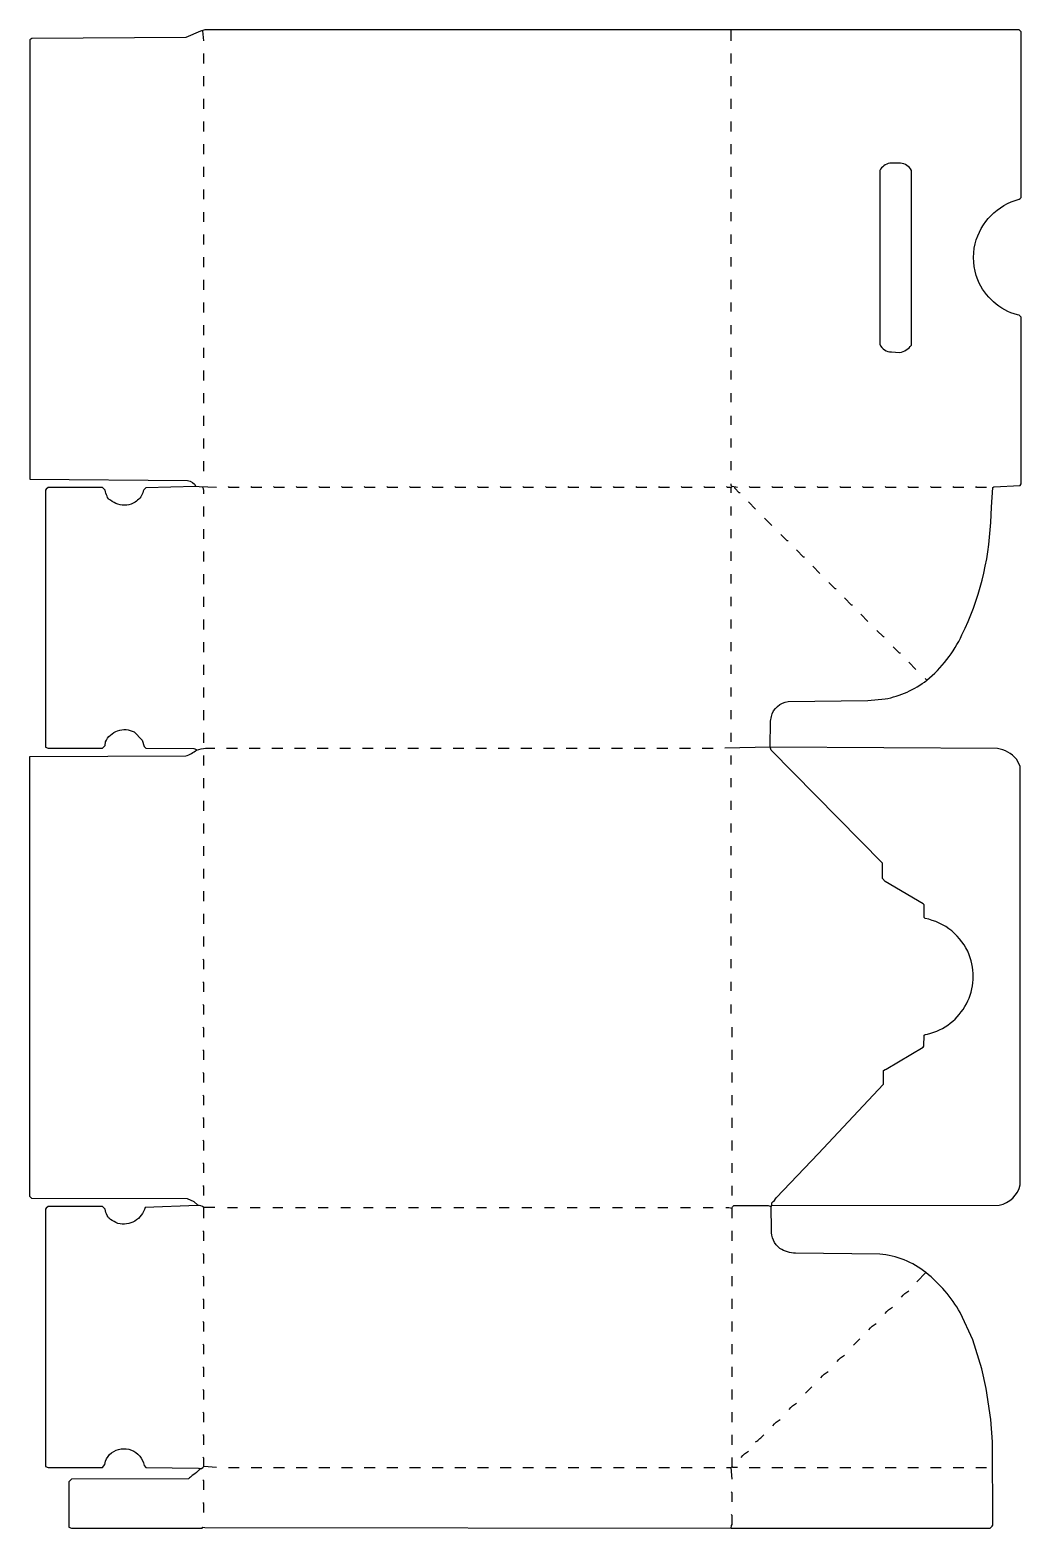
# Model space of a CAD drawing. Extents: x 57 to 1151, y 85 to 1739.
import ezdxf

# ---------------------------------------------------------------- set-up
doc = ezdxf.new("R2010")
doc.units = 0
doc.layers.get('0').update_dxf_attribs({"linetype": 'CONTINUOUS'})

msp = doc.modelspace()

# ---------------------------------------------------------------- linework, layer by layer
at = {"color": 250, "linetype": 'CONTINUOUS'}
for points in [[(245, 151, -0.119092), (239, 145), (236, 143, -0.070905), (231.996184, 139.496124), (103, 139), (100, 136), (100, 86), (103, 85), (247, 85), (248, 86), (250.000858, 85.499139), (831, 85), (1117, 85), (1119, 87), (1120, 88), (1119.464602, 180.030973), (1117.54918, 204.959016), (1112.384615, 239.076923), (1107.647059, 260.911765), (1097.7, 292.9), (1084.2, 322.1), (1083.769231, 322.846154, 0.09593), (1046, 367, 0.145367), (994.994738, 387.505375), (902.005262, 388.494625, -0.141527), (884.846154, 393.769231, -0.25405), (875.480822, 414.017808), (875, 440), (876, 441), (876, 444, 0.076982), (881, 450), (927, 498), (999, 575), (999, 590), (1000.9, 591.2), (1002.1, 591.8), (1043, 616), (1043.541176, 617.035294), (1044, 629), (1045, 630), (1047.911765, 630.352941, 0.452122), (1093.8, 717.9, 0.256356), (1045, 758), (1044, 759), (1044, 773), (1043, 774), (1001, 799), (998, 802), (998, 819), (874.999496, 943.968262), (874, 947), (874.482797, 975.983907), (875.384615, 980.923077, -0.310474), (894.005554, 997.50568), (981.994446, 998.49432), (1000.932432, 1000.405405, 0.117795), (1047, 1021, 0.110789), (1085.8, 1071.1, 0.102229), (1117.529231, 1195.026154), (1118.470769, 1211.973846), (1120, 1234), (1121.016093, 1234.517203), (1149.931361, 1235.995266), (1151, 1238), (1151, 1422), (1149, 1424), (1147.1, 1424.3, -0.229774), (1103.3, 1463.1, -0.154736), (1100.352941, 1502.911765, -0.276499), (1149, 1552), (1150, 1553), (1151, 1554), (1151, 1737), (1149, 1739), (250, 1739), (245.076923, 1737.615385), (228.997093, 1730.497059), (59.002907, 1729.502941), (57, 1728), (57, 1243), (230.99711, 1241.502924, -0.271591), (240, 1235)], [(1017, 1383, 0.201498), (1030, 1391), (1030, 1584, 0.236819), (1018, 1592), (1006, 1592, 0.194296), (995, 1584), (995, 1392, 0.296423), (1008.044554, 1383.445545), (1017, 1383)], [(263, 1234), (243.923077, 1234.615385), (240, 1235), (185.009253, 1233.509609, 0.247662), (181.7, 1228.1, -0.166684), (173.1, 1217.8, -0.224825), (154.088235, 1215.352941, -0.063554), (145.846154, 1219.769231, -0.236852), (142.2, 1224.1, -0.108984), (140, 1231), (137, 1234), (77, 1234), (75, 1232), (74, 1231), (74, 947), (77, 946), (137, 946), (140, 949), (140.384615, 952.923077, -0.431176), (172, 964), (181, 955), (183, 948), (185, 946), (237.990915, 945.509427, -0.143424), (241, 944, -0.089131), (261, 946)], [(242, 441), (242, 442), (238.1, 445.2), (230.997127, 448.502907), (59, 449), (57, 451), (57, 937), (228.997127, 937.497093, 0.086085), (241, 944)], [(825, 439, -0.070182), (832, 438, -0.212214), (834, 441), (872, 441), (875, 440), (876, 441), (1126.998024, 441.498008, 0.30402), (1150, 464), (1150, 926), (1146, 934, 0.187342), (1124.998, 945.502016), (874, 947), (824, 946)], [(261, 439), (249, 439, 0.206094), (242, 441), (184, 439, -0.419011), (154.088235, 421.352941, -0.063554), (145.846154, 425.769231, -0.179046), (142.230769, 430.153846, -0.128346), (140, 437), (137, 440), (77, 440), (75, 438), (74, 437), (74, 153), (77, 152), (137, 152), (139.615385, 155.076923), (140.384615, 158.923077, -0.11735), (147, 168, -0.558578), (183, 154), (185, 152), (243, 151, 0.369924), (249, 153), (249, 162), (248, 163)], [(1019, 340, -0.071068), (1027, 347)], [(1001, 322, -0.071068), (1009, 329)], [(983, 304, -0.071068), (991, 311)], [(948, 269, -0.071068), (956, 276)], [(930, 251, -0.071068), (938, 258)], [(895, 216, -0.071068), (903, 223)], [(877, 198, -0.071068), (885, 205)], [(858, 180, 0.071068), (867, 188)], [(842, 163, -0.071068), (850, 170)]]:
    msp.add_lwpolyline(points, format="xyb", dxfattribs=at)
at = {"color": 251, "linetype": 'CONTINUOUS'}
for points in [[(249, 1727), (248, 1738)], [(249, 1702), (249, 1713)], [(249, 1677), (249, 1688)], [(249, 1652), (249, 1663)], [(249, 1627), (249, 1638)], [(249, 1602), (249, 1613)], [(249, 1577), (249, 1588)], [(249, 1552), (249, 1563)], [(249, 1527), (249, 1538)], [(249, 1502), (249, 1513)], [(249, 1477), (249, 1488)], [(249, 1452), (249, 1463)], [(249, 1427), (249, 1438)], [(249, 1402), (249, 1413)], [(249, 1377), (249, 1388)], [(249, 1352), (249, 1363)], [(249, 1327), (249, 1338)], [(249, 1302), (249, 1313)], [(249, 1277), (249, 1288)], [(249, 1252), (249, 1263)], [(249, 1202), (249, 1213)], [(249, 1177), (249, 1188)], [(249, 1152), (249, 1163)], [(249, 1127), (249, 1138)], [(249, 1102), (249, 1113)], [(249, 1077), (249, 1088)], [(249, 1052), (249, 1063)], [(249, 1027), (249, 1038)], [(249, 1002), (249, 1013)], [(249, 977), (249, 988)], [(249, 952), (249, 963)], [(249, 927), (249, 938)], [(249, 902), (249, 913)], [(249, 877), (249, 888)], [(249, 852), (249, 863)], [(249, 827), (249, 838)], [(249, 802), (249, 813)], [(249, 777), (249, 788)], [(249, 752), (249, 763)], [(249, 727), (249, 738)], [(249, 702), (249, 712), (248, 713)], [(249, 677), (249, 687), (248, 688)], [(249, 652), (249, 662), (248, 663)], [(249, 627), (249, 637), (248, 638)], [(832, 627), (832, 638)], [(249, 602), (249, 612), (248, 613)], [(832, 602), (832, 613)], [(249, 577), (249, 587), (248, 588)], [(832, 577), (832, 588)], [(249, 552), (249, 562), (248, 563)], [(832, 552), (832, 563)], [(249, 527), (249, 537), (248, 538)], [(832, 527), (832, 538)], [(249, 502), (249, 512), (248, 513)], [(832, 502), (832, 513)], [(249, 477), (249, 487), (248, 488)], [(832, 477), (832, 488)], [(249, 452), (249, 462), (248, 463)], [(832, 452), (832, 463)], [(249, 427), (249, 439)], [(832, 427), (832, 438)], [(249, 402), (249, 412), (248, 413)], [(832, 402), (832, 413)], [(249, 377), (249, 387), (248, 388)], [(832, 377), (832, 388)], [(249, 352), (249, 362), (248, 363)], [(832, 352), (832, 363)], [(249, 327), (249, 337), (248, 338)], [(832, 327), (832, 338)], [(249, 302), (249, 312), (248, 313)], [(832, 302), (832, 313)], [(249, 277), (249, 287), (248, 288)], [(832, 277), (832, 288)], [(249, 252), (249, 262), (248, 263)], [(832, 252), (832, 263)], [(249, 227), (249, 237), (248, 238)], [(832, 227), (832, 238)], [(249, 202), (249, 212), (248, 213)], [(832, 202), (832, 213)], [(249, 177), (249, 187), (248, 188)], [(832, 177), (832, 188)], [(832, 139), (831, 152), (832, 153), (832, 163)], [(249, 127), (249, 137), (248, 138)], [(832, 114), (832, 124), (831, 125)], [(249, 102), (249, 112), (248, 113)], [(831, 85), (831.352941, 87.911765), (832, 89), (832, 99), (831, 100)]]:
    msp.add_lwpolyline(points, dxfattribs=at)
at = {"color": 250, "linetype": 'CONTINUOUS'}
for points in [[(831, 1727), (831, 1739)], [(831, 1702), (831, 1713)], [(831, 1677), (831, 1688)], [(831, 1652), (831, 1663)], [(831, 1627), (831, 1638)], [(831, 1602), (831, 1613)], [(831, 1577), (831, 1588)], [(831, 1553), (831, 1563)], [(831, 1528), (831, 1538)], [(831, 1503), (831, 1513)], [(831, 1478), (831, 1488)], [(831, 1453), (831, 1463)], [(831, 1428), (831, 1438)], [(831, 1403), (831, 1413)], [(831, 1378), (831, 1388)], [(831, 1353), (831, 1363)], [(831, 1328), (831, 1338)], [(831, 1303), (831, 1313)], [(831, 1278), (831, 1288)], [(831, 1253), (831, 1263)], [(831, 1228), (831, 1234), (832, 1235), (831, 1236), (831, 1238)], [(841, 1228), (840, 1228), (835, 1233), (835, 1234)], [(831, 1203), (831, 1213)], [(858, 1210), (850, 1218)], [(876, 1192), (868, 1200)], [(831, 1178), (831, 1188)], [(894, 1175), (893, 1175), (886, 1182)], [(831, 1153), (831, 1163)], [(912, 1157), (911, 1157), (903, 1165)], [(929, 1139), (921, 1147)], [(831, 1128), (831, 1138)], [(947, 1122), (946, 1122), (939, 1129)], [(831, 1103), (831, 1113)], [(965, 1104), (964, 1104), (956, 1112)], [(982, 1086), (974, 1094)], [(831, 1078), (831, 1088)], [(1000, 1069), (999, 1069), (992, 1076)], [(831, 1053), (831, 1063)], [(1018, 1051), (1017, 1051), (1010, 1058)], [(831, 1028), (831, 1038)], [(1035, 1033), (1027, 1041)], [(831, 1003), (831, 1013)], [(1047, 1021), (1045, 1023)], [(831, 978), (831, 988)], [(831, 953), (831, 963)], [(274, 946), (286, 946)], [(299, 946), (311, 946)], [(324, 946), (336, 946)], [(349, 946), (361, 946)], [(374, 946), (386, 946)], [(399, 946), (411, 946)], [(424, 946), (436, 946)], [(449, 946), (461, 946)], [(474, 946), (486, 946)], [(499, 946), (511, 946)], [(524, 946), (536, 946)], [(549, 946), (561, 946)], [(574, 946), (586, 946)], [(599, 946), (611, 946)], [(624, 946), (636, 946)], [(649, 946), (661, 946)], [(674, 946), (686, 946)], [(699, 946), (711, 946)], [(724, 946), (736, 946)], [(749, 946), (761, 946)], [(774, 946), (786, 946)], [(799, 946), (811, 946)], [(831, 928), (831, 938)], [(831, 903), (831, 913)], [(831, 878), (831, 888)], [(831, 853), (831, 863)], [(831, 828), (831, 838)], [(831, 803), (831, 813)], [(831, 778), (831, 788)], [(831, 753), (831, 763)], [(831, 728), (831, 738)], [(831, 703), (831, 713)], [(831, 678), (831, 688)], [(831, 653), (831, 663)], [(275, 439), (286, 439)], [(300, 439), (311, 439)], [(325, 439), (336, 439)], [(350, 439), (361, 439)], [(375, 439), (386, 439)], [(400, 439), (411, 439)], [(425, 439), (436, 439)], [(450, 439), (461, 439)], [(475, 439), (486, 439)], [(500, 439), (511, 439)], [(525, 439), (536, 439)], [(550, 439), (561, 439)], [(575, 439), (586, 439)], [(600, 439), (611, 439)], [(625, 439), (636, 439)], [(650, 439), (661, 439)], [(675, 439), (686, 439)], [(700, 439), (711, 439)], [(725, 439), (736, 439)], [(750, 439), (761, 439)], [(775, 439), (786, 439)], [(800, 439), (811, 439)], [(1036, 357), (1046, 367)], [(966, 287), (973, 294)], [(913, 234), (920, 241)], [(263, 152), (249, 153)], [(276, 152), (288, 152)], [(301, 152), (313, 152)], [(326, 152), (338, 152)], [(351, 152), (363, 152)], [(376, 152), (388, 152)], [(401, 152), (413, 152)], [(426, 152), (438, 152)], [(451, 152), (463, 152)], [(476, 152), (488, 152)], [(501, 152), (513, 152)], [(526, 152), (538, 152)], [(551, 152), (563, 152)], [(576, 152), (588, 152)], [(601, 152), (613, 152)], [(626, 152), (638, 152)], [(651, 152), (663, 152)], [(676, 152), (688, 152)], [(701, 152), (713, 152)], [(726, 152), (738, 152)], [(751, 152), (763, 152)], [(776, 152), (788, 152)], [(801, 152), (813, 152)], [(838, 152), (833, 152), (832, 153)], [(851, 152), (863, 152)], [(876, 152), (888, 152)], [(901, 152), (913, 152)], [(926, 152), (938, 152)], [(951, 152), (963, 152)], [(976, 152), (988, 152)], [(1001, 152), (1013, 152)], [(1026, 152), (1038, 152)], [(1051, 152), (1063, 152)], [(1076, 152), (1088, 152)], [(1101, 152), (1113, 152)]]:
    msp.add_lwpolyline(points, dxfattribs=at)
at = {"color": 251, "linetype": 'CONTINUOUS'}
msp.add_lwpolyline([(249, 1227, 0.070182), (248, 1234)], format="xyb", dxfattribs=at)
at = {"color": 252, "linetype": 'CONTINUOUS'}
for points in [[(288, 1234), (277, 1234), (276, 1235)], [(313, 1234), (302, 1234), (301, 1235)], [(338, 1234), (327, 1234), (326, 1235)], [(363, 1234), (352, 1234), (351, 1235)], [(388, 1234), (377, 1234), (376, 1235)], [(413, 1234), (402, 1234), (401, 1235)], [(438, 1234), (427, 1234), (426, 1235)], [(463, 1234), (452, 1234), (451, 1235)], [(488, 1234), (477, 1234), (476, 1235)], [(513, 1234), (502, 1234), (501, 1235)], [(538, 1234), (527, 1234), (526, 1235)], [(563, 1234), (552, 1234), (551, 1235)], [(588, 1234), (577, 1234), (576, 1235)], [(613, 1234), (602, 1234), (601, 1235)], [(638, 1234), (627, 1234), (626, 1235)], [(663, 1234), (652, 1234), (651, 1235)], [(688, 1234), (677, 1234), (676, 1235)], [(713, 1234), (702, 1234), (701, 1235)], [(738, 1234), (727, 1234), (726, 1235)], [(763, 1234), (752, 1234), (751, 1235)], [(788, 1234), (777, 1234), (776, 1235)], [(813, 1234), (802, 1234), (801, 1235)], [(863, 1234), (852, 1234), (851, 1235)], [(888, 1234), (877, 1234), (876, 1235)], [(913, 1234), (902, 1234), (901, 1235)], [(938, 1234), (927, 1234), (926, 1235)], [(963, 1234), (952, 1234), (951, 1235)], [(988, 1234), (977, 1234), (976, 1235)], [(1013, 1234), (1002, 1234), (1001, 1235)], [(1038, 1234), (1027, 1234), (1026, 1235)], [(1063, 1234), (1052, 1234), (1051, 1235)], [(1088, 1234), (1077, 1234), (1076, 1235)], [(1113, 1234), (1102, 1234), (1101, 1235)]]:
    msp.add_lwpolyline(points, dxfattribs=at)
at = {"color": 37, "linetype": 'CONTINUOUS'}
msp.add_lwpolyline([(838, 1234), (832, 1235), (831, 1234), (827, 1234), (826, 1235)], dxfattribs=at)
at = {"color": 27, "linetype": 'CONTINUOUS'}
msp.add_lwpolyline([(826, 152), (831, 152)], dxfattribs=at)

doc.saveas('drawing.dxf')
